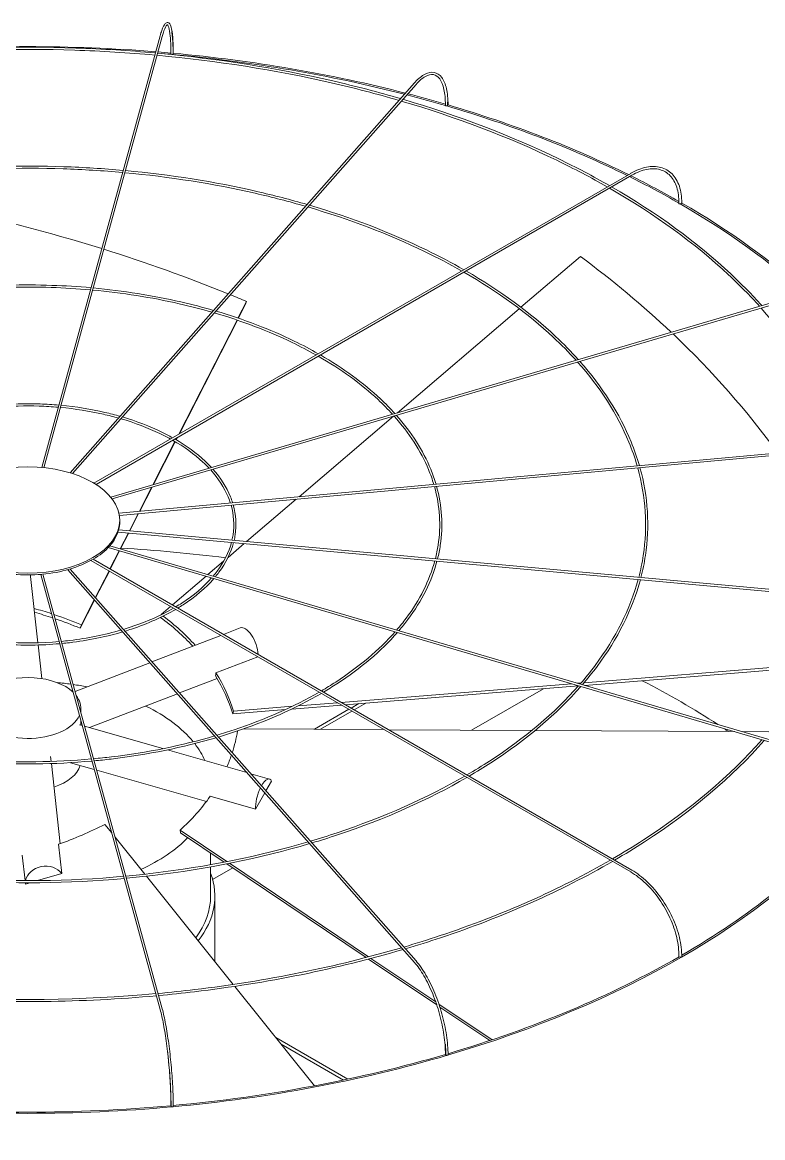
# Model space of a CAD drawing. Header units: millimetres. Extents: x -312439 to 477422, y -331570 to 212570.
# Drawn here: x 395968.1 to 396178.2, y 92351 to 92667.6 of the extents above; entities that cross this region are included whole.
import ezdxf

# ---------------------------------------------------------------- set-up
doc = ezdxf.new("R2010")
doc.units = ezdxf.units.MM

msp = doc.modelspace()

# ---------------------------------------------------------------- linework, layer by layer
at = {"color": 0, "linetype": 'Continuous', "lineweight": 0, "extrusion": (8.40036e-17, 0.816497, 0.57735)}
for p, q in [((395973.642, 92541.23), (396007.263, 92663.788)), ((395974.261, 92541.171), (396007.854, 92663.626)), ((395981.721, 92539.704), (396079.402, 92650.389)), ((396079.862, 92649.984), (395982.362, 92539.505)), ((395988.471, 92536.794), (396140.788, 92624.734)), ((395989.062, 92536.428), (396141.095, 92624.204)), ((396126.498, 92601.131), (396109.64, 92586.727)), ((396185.399, 92589.366), (395993.232, 92532.835)), ((395993.641, 92532.317), (396185.572, 92588.778)), ((396029.35, 92583.651), (396031.768, 92588.391)), ((396031.398, 92587.424), (396029.455, 92583.615)), ((396031.398, 92587.424), (396031.768, 92588.391)), ((396109.163, 92586.32), (396074.568, 92556.762)), ((396012.534, 92550.686), (396029.069, 92583.099)), ((396029.173, 92583.064), (396012.708, 92550.787)), ((396073.429, 92555.788), (396046.679, 92532.933)), ((396011.746, 92549.143), (396012.022, 92549.684)), ((396012.196, 92549.784), (396011.841, 92549.087)), ((395995.577, 92528.26), (396208.876, 92547.765)), ((395995.691, 92527.656), (396208.931, 92547.155)), ((396005.227, 92536.364), (396011.467, 92548.596)), ((396011.562, 92548.54), (396005.372, 92536.406)), ((396001.363, 92528.789), (396004.844, 92535.612)), ((396004.989, 92535.655), (396001.492, 92528.801)), ((396045.873, 92532.244), (396031.788, 92520.21)), ((395998.538, 92523.251), (396001.034, 92528.144)), ((396001.163, 92528.156), (395998.655, 92523.24)), ((395995.793, 92525.822), (395995.793, 92526.322)), ((396208.876, 92503.402), (395995.309, 92522.931)), ((396208.931, 92504.012), (395995.49, 92523.53)), ((395995.947, 92518.172), (395998.238, 92522.663)), ((395998.356, 92522.653), (395996.054, 92518.14)), ((396185.399, 92461.801), (395992.543, 92518.535)), ((396185.572, 92462.389), (395993.002, 92519.038)), ((395993.028, 92512.45), (395995.664, 92517.617)), ((395995.771, 92517.585), (395993.123, 92512.395)), ((396031.138, 92519.655), (396026.532, 92515.719)), ((395987.622, 92514.864), (396140.788, 92426.433)), ((396141.095, 92426.963), (395988.241, 92515.213)), ((396025.27, 92514.641), (396020.834, 92510.851)), ((396079.402, 92400.778), (395981.034, 92512.24)), ((396079.862, 92401.183), (395981.685, 92512.428)), ((395988.866, 92504.291), (395992.749, 92511.903)), ((395992.844, 92511.848), (395988.944, 92504.203)), ((395970.48, 92510.307), (395972.574, 92491.474)), ((395973.38, 92510.891), (396007.263, 92387.379)), ((396007.854, 92387.541), (395974, 92510.946)), ((396020.278, 92510.376), (396010.738, 92502.225)), ((395988.645, 92503.617), (395984.562, 92495.614)), ((395984.933, 92496.581), (395988.567, 92503.705)), ((396010.244, 92501.803), (396007.539, 92499.492)), ((396007.526, 92499.44), (396007.539, 92499.492)), ((395984.562, 92495.614), (395984.933, 92496.581)), ((396030, 92495.715), (396025.206, 92493.871)), ((396024.471, 92493.589), (396004.941, 92486.076)), ((395972.642, 92490.864), (395973.703, 92481.318)), ((396004.331, 92485.842), (395983.125, 92477.685)), ((396023.106, 92482.94), (396034.995, 92487.513)), ((396127.543, 92480.146), (396193.103, 92485.449)), ((396192.675, 92484.656), (396127.734, 92479.403)), ((396023.404, 92481.333), (396012.745, 92477.234)), ((396058.633, 92474.573), (396124.01, 92479.86)), ((396125.712, 92479.998), (396126.676, 92480.076)), ((396012.136, 92476.999), (395987.186, 92467.402)), ((396125.965, 92479.26), (396059.785, 92473.908)), ((396116.005, 92478.455), (396095.624, 92466.688)), ((396028.061, 92472.1), (396044.776, 92473.452)), ((396058.71, 92473.821), (396044.58, 92472.678)), ((396046.44, 92473.586), (396057.559, 92474.486)), ((396063.628, 92474.218), (396061.437, 92472.953)), ((396062.303, 92472.453), (396065.643, 92474.381)), ((395984.751, 92472.975), (395984.751, 92471.756)), ((396042.842, 92472.537), (396027.855, 92471.325)), ((396027.855, 92471.325), (396028.061, 92472.1)), ((396060.825, 92472.6), (396051.014, 92466.936)), ((396052.73, 92466.926), (396061.691, 92472.1)), ((395985.151, 92467.984), (395984.361, 92468.209)), ((395984.751, 92469.441), (395984.751, 92468.098)), ((396008.058, 92461.439), (395985.84, 92467.787)), ((396070.826, 92466.826), (396030.93, 92467.047)), ((396112.685, 92466.593), (396072.063, 92466.819)), ((396170.199, 92466.273), (396113.646, 92466.587)), ((396179.971, 92466.219), (396172.411, 92466.261)), ((396031.871, 92454.636), (396009.335, 92461.075)), ((395976.317, 92457.81), (395976.161, 92459.214)), ((395978.913, 92434.465), (395976.385, 92457.199)), ((395988.573, 92455.508), (395981.777, 92457.45)), ((396020.384, 92446.421), (395989.262, 92455.312)), ((396038.292, 92452.802), (396032.963, 92454.324)), ((396038.887, 92452.24), (396037.283, 92449.43)), ((396034.331, 92444.257), (396021.479, 92447.928)), ((396036.962, 92448.868), (396034.331, 92444.257)), ((395993.511, 92437.509), (395991.554, 92439.949)), ((396013.068, 92437.534), (396012.904, 92438.295)), ((396012.904, 92438.295), (396026.188, 92429.368)), ((396002.9, 92425.802), (395994.476, 92436.306)), ((396025.437, 92429.222), (396013.068, 92437.534)), ((395979.32, 92426.021), (395978.401, 92434.282)), ((395968.149, 92431.235), (395968.957, 92423.969)), ((396021.575, 92428.503), (396021.575, 92431.817)), ((396065.71, 92402.158), (396026.157, 92428.738)), ((396026.906, 92428.886), (396066.407, 92402.34)), ((395972.457, 92423.981), (395979.32, 92426.021)), ((396021.575, 92419.532), (396021.575, 92427.881)), ((396027.884, 92427.578), (396022.16, 92424.274)), ((395969.025, 92423.357), (395969.068, 92422.974)), ((395969.068, 92422.974), (395970.356, 92423.357)), ((396027.993, 92394.514), (396003.353, 92425.237)), ((396022.8, 92400.989), (396022.8, 92419.532)), ((396085.755, 92388.688), (396066.389, 92401.702)), ((396067.085, 92401.885), (396085.467, 92389.532)), ((396051.066, 92365.745), (396028.437, 92393.961)), ((396086.354, 92388.935), (396101.446, 92378.794)), ((396100.8, 92378.577), (396086.628, 92388.101)), ((396060.514, 92367.645), (396040.082, 92379.441)), ((396041.575, 92377.578), (396059.246, 92367.376))]:
    msp.add_line(p, q, dxfattribs=at)
at = {"color": 0, "linetype": 'Continuous', "lineweight": 0}
for centre, major_axis, ratio, start_param, end_param in [((395969.775, 92509.311), (-262.225, 0), 0.5773503, 4.5737285, 4.8518651), ((395969.775, 92509.311), (-261.613, 0), 0.5773503, 4.556469, 4.5713736), ((395969.775, 92509.311), (-262.225, 0), 0.5773503, 4.5571855, 4.5713361), ((396010.616, 92658.643), (0.306, -0.001), 0.5647458, 3.1415927, 4.5569919), ((396010.616, 92658.643), (0.306, -0.001), 0.5647458, 4.5569919, 6.1277883), ((395969.775, 92509.311), (-261.613, 0), 0.5773503, 4.2918428, 4.5551023), ((396010.664, 92658.818), (0.306, 0), 0.5773503, 5.7174869, 6.2831853), ((395969.775, 92509.311), (-262.225, 0), 0.5773503, 4.2917243, 4.5546375), ((395969.775, 92509.311), (-262.225, 0), 0.5773503, 4.2438111, 4.2889455), ((395969.775, 92509.311), (-261.613, 0), 0.5773503, 4.242585, 4.2890574), ((396088.506, 92644.032), (0.306, -0.003), 0.5659728, 3.1415927, 4.2460434), ((396088.645, 92644.189), (0.306, 0), 0.5773503, 5.290332, 6.2831853), ((395969.775, 92509.311), (-262.225, 0), 0.5773503, 4.0050166, 4.2406095), ((396088.506, 92644.032), (0.306, -0.003), 0.5659728, 4.2460434, 5.8168397), ((395969.775, 92509.311), (-261.613, 0), 0.5773503, 4.0051997, 4.2408431), ((395969.775, 92509.311), (-261.613, 0), 0.5773503, 3.9286416, 4.0018792), ((395969.775, 92509.311), (-262.225, 0), 0.5773503, 3.9309746, 4.001704), ((396154.763, 92616.239), (0.306, -0.004), 0.5683066, 3.1415927, 3.9346429), ((396154.763, 92616.239), (0.306, -0.004), 0.5683066, 3.9346429, 5.5054392), ((395969.775, 92509.311), (-261.613, 0), 0.5773503, 3.7066773, 3.9265771), ((396154.98, 92616.364), (-0.306, 0), 0.5773503, 1.8326303, 3.1415927), ((395969.775, 92509.311), (-262.225, 0), 0.5773503, 3.705131, 3.9265633), ((395970.146, 92467.594), (-236.033, 90.421), 0.5343599, 4.8289255, 5.0170065), ((395970.146, 92467.594), (-236.033, 90.421), 0.5343599, 4.6778989, 4.8264893), ((395969.981, 92467.402), (244.29, -64.884), 0.7560981, 0.9482496, 1.0897919), ((395970.146, 92467.594), (-236.033, 90.421), 0.5343599, 4.655659, 4.6753292), ((395969.981, 92467.402), (244.29, -64.884), 0.7560981, 0.7473423, 0.9452164), ((395969.667, 92525.822), (-26.126, 0), 0.5773503, 2.9880814, 3.1415927), ((395969.667, 92525.822), (-26.126, 0), 0.5773503, 2.6739221, 2.9809447), ((395969.667, 92525.822), (-26.126, 0), 0.5773503, 2.3597628, 2.6667854), ((395969.775, 92368.071), (-261.613, 0), 0.5773503, 4.4965959, 4.611374), ((395969.667, 92525.822), (-26.126, 0), 0.5773503, 2.0456036, 2.3526262), ((395969.667, 92525.822), (-26.126, 0), 0.5773503, 1.7314443, 2.0384669), ((395969.667, 92525.822), (-26.126, 0), 0.5773503, 1.417285, 1.7243076), ((395964.986, 92509.696), (-5.494, -0.611), 0.8148193, 3.1415927, 3.239858), ((395970.146, 92467.594), (56.639, -21.698), 0.5343599, 1.6636456, 1.7494756), ((395969.775, 92466.627), (-56.639, 21.698), 0.5343599, 4.7930664, 4.8825345), ((395970.146, 92467.594), (56.639, -21.698), 0.5343599, 1.5140664, 1.6514841), ((395969.775, 92466.627), (58.621, -15.57), 0.7560981, 0.8715668, 1.0888975), ((395969.981, 92467.402), (58.621, -15.57), 0.7560981, 1.0889957, 1.0897919), ((395969.981, 92467.402), (58.621, -15.57), 0.7560981, 0.8588781, 1.0770864), ((395969.775, 92466.627), (-56.639, 21.698), 0.5343599, 4.655659, 4.78086), ((396031.984, 92490.556), (-1.984, 5.159), 0.4527097, 4.0715694, 6.2831853), ((395969.981, 92467.402), (58.621, -15.57), 0.7560981, 0.4379774, 0.6748983), ((395969.775, 92472.975), (-14.976, 0), 0.5773503, 3.6916997, 5.4977871), ((395969.775, 92450.663), (-51.8, 0), 0.5773503, 4.4755897, 4.5522282), ((395969.775, 92450.663), (-51.8, 0), 0.5773503, 4.3841689, 4.46244), ((395969.775, 92466.627), (58.621, -15.57), 0.7560981, 0.4379774, 0.6726233), ((395969.775, 92368.071), (-261.613, 0), 0.5773503, 3.867145, 3.9833748), ((395969.775, 92472.975), (-14.976, 0), 0.5773503, 3.0357663, 3.5615783), ((395969.775, 92450.663), (-51.8, 0), 0.5773503, 3.5810046, 4.0125195), ((395969.775, 92472.975), (-14.976, 0), 0.5773503, 0.1968015, 2.9056449), ((395969.775, 92368.071), (-261.613, 0), 0.5773503, 3.8494737, 3.8569689), ((395969.611, 92467.388), (59.282, 12.821), 0.7719474, 5.8595474, 5.99043), ((395969.775, 92450.663), (-51.8, 0), 0.5773503, 3.3906549, 3.5616615), ((395969.611, 92467.388), (59.282, 12.821), 0.7719474, 5.7736505, 5.8452628), ((395969.775, 92458.067), (-14.976, 0), 0.5773503, 2.0838772, 2.9778132), ((396036.773, 92447.487), (1.518, 5.315), 0.3621096, 5.9116388, 7.2697762), ((395969.611, 92467.388), (59.282, 12.821), 0.7719474, 5.3512156, 5.5881365), ((396036.773, 92447.487), (1.518, 5.315), 0.3621096, 1.1204156, 2.3231422), ((395969.405, 92467.567), (-56.425, -22.248), 0.5660586, 1.5074553, 1.7443762), ((395969.775, 92509.311), (-262.225, 0), 0.5773503, 2.0421116, 2.6702774), ((395969.775, 92509.311), (-261.613, 0), 0.5773503, 2.358999, 2.669365), ((395969.775, 92450.663), (-51.8, 0), 0.5773503, 2.2375498, 2.6358707), ((395974.564, 92423.558), (5.494, 0.611), 0.8148193, 0.440938, 2.9148909), ((395969.775, 92419.532), (-53.025, 0), 0.5773503, 2.7158894, 3.3569527), ((395974.564, 92423.558), (5.494, 0.611), 0.8148193, 3.0505707, 3.1356266), ((395969.775, 92419.532), (51.8, 0), 0.5773503, 5.8780508, 6.2831853), ((395969.775, 92509.311), (-261.613, 0), 0.5773503, 2.0437737, 2.355024), ((396154.763, 92402.508), (-0.306, 0.004), 0.5862544, 0, 0.7932918), ((396154.98, 92402.383), (-0.306, 0), 0.5773503, 0.261834, 3.1415927), ((395969.775, 92509.311), (-262.225, 0), 0.5773503, 1.7280308, 2.0415976), ((395969.775, 92509.311), (-261.613, 0), 0.5773503, 1.7289191, 2.0406845), ((396088.506, 92374.715), (-0.306, 0.003), 0.5885883, 0, 0.4763277), ((396088.645, 92374.557), (-0.306, 0), 0.5773503, 0, 3.1415927), ((395969.775, 92368.571), (262.225, 0), 0.5773503, 3.1415927, 5.4977871), ((395969.775, 92368.571), (262.225, 0), 0.5773503, 5.4977871, 6.2831853), ((395969.775, 92509.311), (-262.225, 0), 0.5773503, 1.4139544, 1.727034), ((395969.775, 92509.311), (-261.613, 0), 0.5773503, 1.41439, 1.726367), ((396010.616, 92360.103), (-0.306, 0.001), 0.5898153, 0, 0.1588369), ((396010.664, 92359.929), (-0.306, 0), 0.5773503, 0, 3.1415927)]:
    msp.add_ellipse(centre, major_axis=major_axis, ratio=ratio, start_param=start_param, end_param=end_param, dxfattribs=at)
msp.add_ellipse((395969.667, 92526.322), major_axis=(26.126, 0), ratio=0.5773503, dxfattribs=at)
for points, knots in [([(396010.97, 92658.818), (396010.97, 92660.521), (396010.919, 92662.038), (396010.716, 92664.557), (396010.567, 92665.556), (396010.165, 92666.978), (396009.939, 92667.493), (396009.154, 92667.609), (396008.906, 92667.461), (396008.354, 92666.876), (396008.047, 92666.221), (396007.567, 92664.839), (396007.415, 92664.342), (396007.263, 92663.788)], [4.712389, 4.712389, 4.712389, 4.712389, 5.0265482, 5.0265482, 5.3407075, 5.3407075, 5.6548668, 5.6548668, 5.8236028, 5.8236028, 6.1377621, 6.1377621, 6.2831853, 6.2831853, 6.2831853, 6.2831853]), ([(396007.854, 92663.626), (396008.172, 92664.786), (396008.491, 92665.677), (396009.047, 92666.758), (396009.297, 92666.908), (396009.323, 92666.908), (396009.528, 92666.759), (396009.88, 92665.595), (396010.025, 92664.745), (396010.235, 92662.501), (396010.297, 92661.071), (396010.31, 92659.183), (396010.311, 92658.916), (396010.31, 92658.644)], [0, 0, 0, 0, 0.3152669, 0.3152669, 0.6094726, 0.6094726, 0.9267406, 0.9267406, 1.2208373, 1.2208373, 1.5356304, 1.5356304, 1.5863402, 1.5863402, 1.5863402, 1.5863402]), ([(396010.588, 92664.954), (396010.598, 92664.893), (396010.607, 92664.831), (396010.758, 92663.744), (396010.853, 92662.441), (396010.916, 92660.203), (396010.925, 92659.443), (396010.922, 92658.643)], [1.10131175, 1.10131175, 1.10131175, 1.10131175, 1.12076762, 1.12076762, 1.43803566, 1.43803566, 1.5863026, 1.5863026, 1.5863026, 1.5863026]), ([(396005.924, 92658.908), (395998.43, 92659.585), (395990.878, 92660.053), (395966.65, 92660.869), (395949.892, 92660.398), (395933.41, 92658.908)], [5.342386, 5.342386, 5.342386, 5.342386, 5.43953692, 5.43953692, 5.65318828, 5.65318828, 5.65318828, 5.65318828]), ([(396005.76, 92658.307), (395998.241, 92658.985), (395990.666, 92659.451), (395966.547, 92660.25), (395949.925, 92659.782), (395933.574, 92658.307)], [5.34285963, 5.34285963, 5.34285963, 5.34285963, 5.44045758, 5.44045758, 5.65271466, 5.65271466, 5.65271466, 5.65271466]), ([(396075.039, 92645.445), (396068.761, 92647.274), (396062.34, 92648.939), (396039.89, 92654.073), (396023.283, 92656.7), (396006.379, 92658.251)], [5.03043397, 5.03043397, 5.03043397, 5.03043397, 5.12064091, 5.12064091, 5.34017784, 5.34017784, 5.34017784, 5.34017784]), ([(396075.487, 92645.952), (396069.199, 92647.79), (396062.768, 92649.464), (396040.228, 92654.638), (396023.536, 92657.287), (396006.544, 92658.851)], [5.02911205, 5.02911205, 5.02911205, 5.02911205, 5.11935362, 5.11935362, 5.33970837, 5.33970837, 5.33970837, 5.33970837]), ([(396088.951, 92644.189), (396088.951, 92645.904), (396088.801, 92647.453), (396088.204, 92650.079), (396087.76, 92651.157), (396086.579, 92652.742), (396085.83, 92653.248), (396084.19, 92653.533), (396083.33, 92653.359), (396081.517, 92652.439), (396080.553, 92651.653), (396079.528, 92650.53), (396079.465, 92650.46), (396079.402, 92650.389)], [4.712389, 4.712389, 4.712389, 4.712389, 5.0265482, 5.0265482, 5.3407075, 5.3407075, 5.6548668, 5.6548668, 5.9484515, 5.9484515, 6.2626108, 6.2626108, 6.2831853, 6.2831853, 6.2831853, 6.2831853]), ([(396079.862, 92649.984), (396080.776, 92651.019), (396081.684, 92651.785), (396083.367, 92652.707), (396084.133, 92652.864), (396085.474, 92652.629), (396086.071, 92652.235), (396087.098, 92650.836), (396087.515, 92649.831), (396088.067, 92647.328), (396088.207, 92645.837), (396088.201, 92644.13), (396088.2, 92644.082), (396088.2, 92644.034)], [0, 0, 0, 0, 0.3146448, 0.3146448, 0.6289116, 0.6289116, 0.9461796, 0.9461796, 1.2634477, 1.2634477, 1.5772832, 1.5772832, 1.5863402, 1.5863402, 1.5863402, 1.5863402]), ([(396134.139, 92620.895), (396129.537, 92623.524), (396124.745, 92626.043), (396106.247, 92634.982), (396091.424, 92640.635), (396075.688, 92645.255)], [4.71777189, 4.71777189, 4.71777189, 4.71777189, 4.80086127, 4.80086127, 5.02732174, 5.02732174, 5.02732174, 5.02732174]), ([(396134.753, 92621.25), (396130.139, 92623.895), (396125.335, 92626.429), (396106.785, 92635.425), (396091.919, 92641.112), (396076.136, 92645.762)], [4.71590946, 4.71590946, 4.71590946, 4.71590946, 4.79913358, 4.79913358, 5.02600568, 5.02600568, 5.02600568, 5.02600568]), ([(396088.803, 92645.044), (396088.809, 92644.839), (396088.812, 92644.633), (396088.814, 92644.293), (396088.814, 92644.162), (396088.812, 92644.031)], [7.805980691, 7.805980691, 7.805980691, 7.805980691, 7.845140151, 7.845140151, 7.869416781, 7.869416781, 7.869416781, 7.869416781]), ([(395996.781, 92625.579), (395991.198, 92626.083), (395985.572, 92626.43), (395967.454, 92627.042), (395954.901, 92626.692), (395942.553, 92625.579)], [5.34296141, 5.34296141, 5.34296141, 5.34296141, 5.43938168, 5.43938168, 5.65261288, 5.65261288, 5.65261288, 5.65261288]), ([(395996.617, 92624.979), (395991.01, 92625.483), (395985.36, 92625.829), (395967.352, 92626.424), (395954.934, 92626.076), (395942.717, 92624.979)], [5.34359392, 5.34359392, 5.34359392, 5.34359392, 5.44060854, 5.44060854, 5.65198037, 5.65198037, 5.65198037, 5.65198037]), ([(396048.954, 92615.887), (396044.29, 92617.247), (396039.522, 92618.487), (396022.671, 92622.358), (396010.149, 92624.347), (395997.401, 92625.523)], [5.03001504, 5.03001504, 5.03001504, 5.03001504, 5.11913743, 5.11913743, 5.33939405, 5.33939405, 5.33939405, 5.33939405]), ([(396155.286, 92616.364), (396155.286, 92618.089), (396155.05, 92619.684), (396154.116, 92622.463), (396153.418, 92623.647), (396151.619, 92625.467), (396150.521, 92626.103), (396148.053, 92626.755), (396146.686, 92626.772), (396143.822, 92626.203), (396142.322, 92625.615), (396140.815, 92624.749), (396140.802, 92624.742), (396140.788, 92624.734)], [3.1415927, 3.1415927, 3.1415927, 3.1415927, 3.4557519, 3.4557519, 3.7699112, 3.7699112, 4.0826965, 4.0826965, 4.3954482, 4.3954482, 4.7096075, 4.7096075, 4.712389, 4.712389, 4.712389, 4.712389]), ([(396141.095, 92624.204), (396142.532, 92625.034), (396143.964, 92625.594), (396146.663, 92626.129), (396147.93, 92626.104), (396150.181, 92625.491), (396151.168, 92624.903), (396152.791, 92623.21), (396153.426, 92622.101), (396154.271, 92619.454), (396154.48, 92617.916), (396154.457, 92616.243)], [1.5707963, 1.5707963, 1.5707963, 1.5707963, 1.8880644, 1.8880644, 2.2053324, 2.2053324, 2.5226004, 2.5226004, 2.8398685, 2.8398685, 3.1571365, 3.1571365, 3.1571365, 3.1571365]), ([(396048.506, 92615.38), (396043.853, 92616.731), (396039.095, 92617.963), (396022.334, 92621.793), (396009.896, 92623.76), (395997.236, 92624.923)], [5.03177949, 5.03177949, 5.03177949, 5.03177949, 5.12085286, 5.12085286, 5.34001919, 5.34001919, 5.34001919, 5.34001919]), ([(396177.331, 92586.992), (396174.595, 92590.045), (396171.656, 92593.038), (396158.974, 92604.873), (396147.616, 92613.142), (396134.754, 92620.543)], [4.40451603, 4.40451603, 4.40451603, 4.40451603, 4.48100319, 4.48100319, 4.71406654, 4.71406654, 4.71406654, 4.71406654]), ([(396177.982, 92587.184), (396175.249, 92590.246), (396172.315, 92593.247), (396159.626, 92605.143), (396148.25, 92613.456), (396135.367, 92620.897)], [4.40270972, 4.40270972, 4.40270972, 4.40270972, 4.47899466, 4.47899466, 4.71221436, 4.71221436, 4.71221436, 4.71221436]), ([(396093.43, 92597.391), (396090.026, 92599.338), (396086.484, 92601.205), (396072.624, 92607.93), (396061.458, 92612.204), (396049.603, 92615.697)], [4.71715813, 4.71715813, 4.71715813, 4.71715813, 4.79884427, 4.79884427, 5.02587671, 5.02587671, 5.02587671, 5.02587671]), ([(396092.815, 92597.037), (396089.423, 92598.967), (396085.894, 92600.818), (396072.085, 92607.487), (396060.963, 92611.726), (396049.156, 92615.19)], [4.7196458, 4.7196458, 4.7196458, 4.7196458, 4.80114658, 4.80114658, 5.02763075, 5.02763075, 5.02763075, 5.02763075]), ([(396125.264, 92571.675), (396123.254, 92573.906), (396121.099, 92576.094), (396111.632, 92584.923), (396103.097, 92591.13), (396093.431, 92596.685)], [4.40671458, 4.40671458, 4.40671458, 4.40671458, 4.48133637, 4.48133637, 4.71470569, 4.71470569, 4.71470569, 4.71470569]), ([(396125.915, 92571.867), (396123.909, 92574.107), (396121.759, 92576.303), (396112.283, 92585.192), (396103.73, 92591.444), (396094.044, 92597.039)], [4.40429576, 4.40429576, 4.40429576, 4.40429576, 4.47865981, 4.47865981, 4.7122362, 4.7122362, 4.7122362, 4.7122362]), ([(395987.642, 92592.263), (395983.968, 92592.591), (395980.267, 92592.819), (395968.258, 92593.227), (395959.908, 92592.997), (395951.692, 92592.263)], [5.34408303, 5.34408303, 5.34408303, 5.34408303, 5.43906993, 5.43906993, 5.65149126, 5.65149126, 5.65149126, 5.65149126]), ([(395987.477, 92591.662), (395983.78, 92591.991), (395980.056, 92592.217), (395968.155, 92592.608), (395959.941, 92592.381), (395951.857, 92591.662)], [5.34503474, 5.34503474, 5.34503474, 5.34503474, 5.44090812, 5.44090812, 5.65053954, 5.65053954, 5.65053954, 5.65053954]), ([(396021.981, 92585.324), (396018.949, 92586.198), (396015.852, 92586.997), (396004.778, 92589.525), (395996.511, 92590.832), (395988.097, 92591.606)], [5.03439168, 5.03439168, 5.03439168, 5.03439168, 5.12127422, 5.12127422, 5.3396756, 5.3396756, 5.3396756, 5.3396756]), ([(396022.429, 92585.831), (396019.387, 92586.715), (396016.28, 92587.522), (396005.116, 92590.089), (395996.764, 92591.419), (395988.261, 92592.206)], [5.03173968, 5.03173968, 5.03173968, 5.03173968, 5.11870396, 5.11870396, 5.33874043, 5.33874043, 5.33874043, 5.33874043]), ([(396051.501, 92573.184), (396049.316, 92574.418), (396047.047, 92575.603), (396037.927, 92580.003), (396030.507, 92582.827), (396022.631, 92585.135)], [4.72327264, 4.72327264, 4.72327264, 4.72327264, 4.80171455, 4.80171455, 5.02817129, 5.02817129, 5.02817129, 5.02817129]), ([(396052.116, 92573.539), (396049.919, 92574.789), (396047.637, 92575.99), (396038.465, 92580.446), (396031.002, 92583.305), (396023.078, 92585.642)], [4.71952861, 4.71952861, 4.71952861, 4.71952861, 4.7982649, 4.7982649, 5.02554265, 5.02554265, 5.02554265, 5.02554265]), ([(396200.333, 92546.984), (396199.445, 92550.092), (396198.369, 92553.183), (396192.79, 92566.72), (396186.289, 92576.896), (396177.782, 92586.486)], [4.09036759, 4.09036759, 4.09036759, 4.09036759, 4.16055829, 4.16055829, 4.40029723, 4.40029723, 4.40029723, 4.40029723]), ([(396073.204, 92556.36), (396071.918, 92557.773), (396070.545, 92559.159), (396064.292, 92564.981), (396058.584, 92569.125), (396052.117, 92572.833)], [4.41096312, 4.41096312, 4.41096312, 4.41096312, 4.4820009, 4.4820009, 4.71586354, 4.71586354, 4.71586354, 4.71586354]), ([(396073.856, 92556.552), (396072.574, 92557.973), (396071.205, 92559.367), (396064.943, 92565.251), (396059.217, 92569.44), (396052.73, 92573.187)], [4.40730528, 4.40730528, 4.40730528, 4.40730528, 4.47799052, 4.47799052, 4.71216027, 4.71216027, 4.71216027, 4.71216027]), ([(396142.622, 92541.706), (396141.967, 92543.968), (396141.179, 92546.217), (396137.014, 92556.317), (396132.121, 92563.964), (396125.716, 92571.17)], [4.09258463, 4.09258463, 4.09258463, 4.09258463, 4.16074385, 4.16074385, 4.40108815, 4.40108815, 4.40108815, 4.40108815]), ([(396143.243, 92541.763), (396142.59, 92544.035), (396141.803, 92546.294), (396137.644, 92556.447), (396132.756, 92564.128), (396126.365, 92571.361)], [4.09145544, 4.09145544, 4.09145544, 4.09145544, 4.15925512, 4.15925512, 4.39870409, 4.39870409, 4.39870409, 4.39870409]), ([(395978.502, 92558.945), (395976.739, 92559.1), (395974.964, 92559.208), (395969.062, 92559.411), (395964.915, 92559.302), (395960.832, 92558.945)], [5.34742678, 5.34742678, 5.34742678, 5.34742678, 5.43812478, 5.43812478, 5.64814751, 5.64814751, 5.64814751, 5.64814751]), ([(395978.337, 92558.345), (395976.551, 92558.499), (395974.752, 92558.606), (395968.959, 92558.793), (395964.948, 92558.686), (395960.997, 92558.345)], [5.34934775, 5.34934775, 5.34934775, 5.34934775, 5.44178794, 5.44178794, 5.64622654, 5.64622654, 5.64622654, 5.64622654]), ([(395995.904, 92555.775), (395994.485, 92556.182), (395993.038, 92556.556), (395987.561, 92557.82), (395983.379, 92558.49), (395979.121, 92558.889)], [5.03687901, 5.03687901, 5.03687901, 5.03687901, 5.11739529, 5.11739529, 5.33679188, 5.33679188, 5.33679188, 5.33679188]), ([(395995.454, 92555.266), (395994.046, 92555.665), (395992.61, 92556.03), (395987.223, 92557.256), (395983.127, 92557.903), (395978.957, 92558.289)], [5.04221465, 5.04221465, 5.04221465, 5.04221465, 5.12251796, 5.12251796, 5.33864709, 5.33864709, 5.33864709, 5.33864709]), ([(396010.801, 92549.686), (396009.812, 92550.24), (396008.791, 92550.775), (396004.307, 92552.961), (396000.546, 92554.405), (395996.553, 92555.586)], [4.72658474, 4.72658474, 4.72658474, 4.72658474, 4.79652126, 4.79652126, 5.0245472, 5.0245472, 5.0245472, 5.0245472]), ([(396084.912, 92536.429), (396084.491, 92537.848), (396083.99, 92539.259), (396081.238, 92545.921), (396077.957, 92551.036), (396073.658, 92555.856)], [4.09685918, 4.09685918, 4.09685918, 4.09685918, 4.16111414, 4.16111414, 4.40251946, 4.40251946, 4.40251946, 4.40251946]), ([(396085.534, 92536.486), (396085.114, 92537.915), (396084.615, 92539.336), (396081.868, 92546.051), (396078.592, 92551.201), (396074.308, 92556.047)], [4.09510983, 4.09510983, 4.09510983, 4.09510983, 4.15888353, 4.15888353, 4.39893942, 4.39893942, 4.39893942, 4.39893942]), ([(396010.183, 92549.329), (396009.207, 92549.868), (396008.2, 92550.387), (396003.768, 92552.518), (396000.051, 92553.928), (395996.106, 92555.079)], [4.73414686, 4.73414686, 4.73414686, 4.73414686, 4.80339703, 4.80339703, 5.02979007, 5.02979007, 5.02979007, 5.02979007]), ([(396021.794, 92541.237), (396021.239, 92541.839), (396020.653, 92542.432), (396017.604, 92545.309), (396014.704, 92547.435), (396011.417, 92549.334)], [4.41624247, 4.41624247, 4.41624247, 4.41624247, 4.47598634, 4.47598634, 4.71193426, 4.71193426, 4.71193426, 4.71193426]), ([(396021.137, 92541.044), (396020.58, 92541.638), (396019.991, 92542.223), (396016.953, 92545.039), (396014.07, 92547.12), (396010.804, 92548.98)], [4.42373247, 4.42373247, 4.42373247, 4.42373247, 4.48397953, 4.48397953, 4.71933502, 4.71933502, 4.71933502, 4.71933502]), ([(396027.196, 92531.152), (396027.012, 92531.727), (396026.802, 92532.3), (396025.463, 92535.525), (396023.793, 92538.109), (396021.6, 92540.542)], [4.10975269, 4.10975269, 4.10975269, 4.10975269, 4.16221832, 4.16221832, 4.40682155, 4.40682155, 4.40682155, 4.40682155]), ([(396027.821, 92531.209), (396027.637, 92531.794), (396027.428, 92532.377), (396026.093, 92535.656), (396024.428, 92538.273), (396022.25, 92540.733)], [4.10592526, 4.10592526, 4.10592526, 4.10592526, 4.15777238, 4.15777238, 4.39963811, 4.39963811, 4.39963811, 4.39963811]), ([(396143.06, 92510.035), (396143.601, 92512.109), (396144.031, 92514.192), (396145.601, 92524.551), (396145.078, 92532.908), (396142.792, 92541.107)], [3.77736844, 3.77736844, 3.77736844, 3.77736844, 3.83971259, 3.83971259, 4.08656564, 4.08656564, 4.08656564, 4.08656564]), ([(396143.678, 92509.979), (396144.218, 92512.059), (396144.646, 92514.15), (396146.211, 92524.547), (396145.689, 92532.938), (396143.412, 92541.164)], [3.77834287, 3.77834287, 3.77834287, 3.77834287, 3.84027623, 3.84027623, 4.08549455, 4.08549455, 4.08549455, 4.08549455]), ([(396085.351, 92515.312), (396085.681, 92516.607), (396085.945, 92517.908), (396086.983, 92524.748), (396086.628, 92530.342), (396085.085, 92535.83)], [3.78111281, 3.78111281, 3.78111281, 3.78111281, 3.83956511, 3.83956511, 4.08781837, 4.08781837, 4.08781837, 4.08781837]), ([(396085.969, 92515.256), (396086.297, 92516.558), (396086.56, 92517.866), (396087.594, 92524.744), (396087.239, 92530.372), (396085.706, 92535.887)], [3.78251471, 3.78251471, 3.78251471, 3.78251471, 3.8404098, 3.8404098, 4.0861992, 4.0861992, 4.0861992, 4.0861992]), ([(396027.638, 92520.59), (396027.759, 92521.106), (396027.859, 92521.623), (396028.365, 92524.944), (396028.177, 92527.775), (396027.378, 92530.553)], [3.79241111, 3.79241111, 3.79241111, 3.79241111, 3.83910744, 3.83910744, 4.09159713, 4.09159713, 4.09159713, 4.09159713]), ([(396028.253, 92520.534), (396028.374, 92521.057), (396028.473, 92521.581), (396028.976, 92524.94), (396028.789, 92527.806), (396027.999, 92530.61)], [3.79485754, 3.79485754, 3.79485754, 3.79485754, 3.8407928, 3.8407928, 4.08828416, 4.08828416, 4.08828416, 4.08828416]), ([(396022.305, 92510.418), (396022.686, 92510.87), (396023.049, 92511.326), (396025.36, 92514.412), (396026.737, 92517.175), (396027.487, 92519.989)], [3.47410339, 3.47410339, 3.47410339, 3.47410339, 3.51894345, 3.51894345, 3.77424927, 3.77424927, 3.77424927, 3.77424927]), ([(396022.946, 92510.229), (396023.289, 92510.644), (396023.619, 92511.062), (396025.937, 92514.176), (396027.345, 92517.023), (396028.105, 92519.932)], [3.48078418, 3.48078418, 3.48078418, 3.48078418, 3.52099532, 3.52099532, 3.77722211, 3.77722211, 3.77722211, 3.77722211]), ([(396074.367, 92495.102), (396075.313, 92496.199), (396076.207, 92497.31), (396080.94, 92503.639), (396083.682, 92509.123), (396085.194, 92514.712)], [3.46491265, 3.46491265, 3.46491265, 3.46491265, 3.51947788, 3.51947788, 3.77207122, 3.77207122, 3.77207122, 3.77207122]), ([(396075.012, 92494.913), (396075.918, 92495.973), (396076.777, 92497.046), (396081.517, 92503.404), (396084.29, 92508.971), (396085.813, 92514.655)], [3.46836695, 3.46836695, 3.46836695, 3.46836695, 3.52050672, 3.52050672, 3.77360482, 3.77360482, 3.77360482, 3.77360482]), ([(396011.681, 92501.68), (396012.277, 92502.034), (396012.859, 92502.396), (396016.76, 92504.927), (396019.604, 92507.336), (396021.867, 92509.908)], [3.15594616, 3.15594616, 3.15594616, 3.15594616, 3.1998122, 3.1998122, 3.45718678, 3.45718678, 3.45718678, 3.45718678]), ([(396012.288, 92501.33), (396012.793, 92501.634), (396013.288, 92501.944), (396017.233, 92504.505), (396020.181, 92507.019), (396022.513, 92509.718)], [3.16311142, 3.16311142, 3.16311142, 3.16311142, 3.20013863, 3.20013863, 3.46418527, 3.46418527, 3.46418527, 3.46418527]), ([(396126.427, 92479.788), (396127.94, 92481.529), (396129.365, 92483.294), (396136.519, 92492.867), (396140.627, 92501.07), (396142.9, 92509.435)], [3.46185589, 3.46185589, 3.46185589, 3.46185589, 3.51965328, 3.51965328, 3.77134922, 3.77134922, 3.77134922, 3.77134922]), ([(396127.072, 92479.598), (396128.545, 92481.302), (396129.935, 92483.03), (396137.097, 92492.632), (396141.236, 92500.919), (396143.519, 92509.378)], [3.46418406, 3.46418406, 3.46418406, 3.46418406, 3.52033986, 3.52033986, 3.7723822, 3.7723822, 3.7723822, 3.7723822]), ([(395996.817, 92495.282), (395997.557, 92495.505), (395998.289, 92495.738), (396003.415, 92497.449), (396007.481, 92499.252), (396011.073, 92501.324)], [2.837842, 2.837842, 2.837842, 2.837842, 2.88061564, 2.88061564, 3.14113288, 3.14113288, 3.14113288, 3.14113288]), ([(395997.263, 92494.777), (395997.895, 92494.97), (395998.521, 92495.17), (396003.728, 92496.904), (396007.96, 92498.791), (396011.684, 92500.971)], [2.84298262, 2.84298262, 2.84298262, 2.84298262, 2.8793398, 2.8793398, 3.14846238, 3.14846238, 3.14846238, 3.14846238]), ([(395979.229, 92491.886), (395980.024, 92491.962), (395980.816, 92492.047), (395986.658, 92492.749), (395991.57, 92493.743), (395996.17, 92495.09)], [2.52003494, 2.52003494, 2.52003494, 2.52003494, 2.56128493, 2.56128493, 2.82541727, 2.82541727, 2.82541727, 2.82541727]), ([(395979.393, 92491.287), (395980.107, 92491.355), (395980.819, 92491.432), (395986.766, 92492.137), (395991.857, 92493.171), (395996.617, 92494.583)], [2.52186126, 2.52186126, 2.52186126, 2.52186126, 2.55867334, 2.55867334, 2.83065097, 2.83065097, 2.83065097, 2.83065097]), ([(396052.997, 92477.827), (396054.395, 92478.646), (396055.758, 92479.486), (396063.725, 92484.656), (396069.401, 92489.459), (396073.924, 92494.594)], [3.14877196, 3.14877196, 3.14877196, 3.14877196, 3.19991213, 3.19991213, 3.45646828, 3.45646828, 3.45646828, 3.45646828]), ([(396053.606, 92477.475), (396054.912, 92478.245), (396056.187, 92479.034), (396064.199, 92484.235), (396069.978, 92489.143), (396074.572, 92494.404)], [3.15241617, 3.15241617, 3.15241617, 3.15241617, 3.2000755, 3.2000755, 3.46000178, 3.46000178, 3.46000178, 3.46000178]), ([(395960.56, 92491.229), (395961.276, 92491.164), (395961.994, 92491.107), (395968.047, 92490.692), (395973.467, 92490.75), (395978.774, 92491.229)], [2.20116261, 2.20116261, 2.20116261, 2.20116261, 2.23802396, 2.23802396, 2.51122637, 2.51122637, 2.51122637, 2.51122637]), ([(395960.725, 92491.829), (395961.475, 92491.762), (395962.229, 92491.703), (395968.174, 92491.31), (395973.446, 92491.369), (395978.609, 92491.829)], [2.2030547, 2.2030547, 2.2030547, 2.2030547, 2.24193573, 2.24193573, 2.50933428, 2.50933428, 2.50933428, 2.50933428]), ([(396022.962, 92482.064), (396023.021, 92482.284), (396023.066, 92482.535), (396023.098, 92482.854), (396023.102, 92482.897), (396023.106, 92482.94)], [27.2141577, 27.2141577, 27.2141577, 27.2141577, 28.9150445, 28.9150445, 29.1719106, 29.1719106, 29.1719106, 29.1719106]), ([(396023.343, 92465.226), (396024.995, 92465.718), (396026.626, 92466.233), (396037.05, 92469.712), (396045.192, 92473.32), (396052.386, 92477.472)], [2.8326444, 2.8326444, 2.8326444, 2.8326444, 2.88031456, 2.88031456, 3.14136267, 3.14136267, 3.14136267, 3.14136267]), ([(396023.789, 92464.72), (396025.332, 92465.183), (396026.858, 92465.665), (396037.363, 92469.166), (396045.671, 92472.859), (396052.998, 92477.119)], [2.83524734, 2.83524734, 2.83524734, 2.83524734, 2.87967423, 2.87967423, 3.14504801, 3.14504801, 3.14504801, 3.14504801]), ([(396094.31, 92453.974), (396096.513, 92455.258), (396098.656, 92456.576), (396110.69, 92464.386), (396119.197, 92471.583), (396125.982, 92479.28)], [3.14637947, 3.14637947, 3.14637947, 3.14637947, 3.19994276, 3.19994276, 3.45622926, 3.45622926, 3.45622926, 3.45622926]), ([(396094.921, 92453.622), (396097.031, 92454.857), (396099.085, 92456.124), (396111.163, 92463.964), (396119.775, 92471.267), (396126.63, 92479.09)], [3.14882268, 3.14882268, 3.14882268, 3.14882268, 3.20005174, 3.20005174, 3.4585926, 3.4585926, 3.4585926, 3.4585926]), ([(395988.369, 92458.569), (395990.063, 92458.727), (395991.751, 92458.907), (396003.584, 92460.324), (396013.454, 92462.322), (396022.695, 92465.034)], [2.51666009, 2.51666009, 2.51666009, 2.51666009, 2.56064993, 2.56064993, 2.826424, 2.826424, 2.826424, 2.826424]), ([(395988.533, 92457.969), (395990.146, 92458.121), (395991.753, 92458.292), (396003.692, 92459.712), (396013.742, 92461.751), (396023.142, 92464.527)], [2.517588, 2.517588, 2.517588, 2.517588, 2.55933958, 2.55933958, 2.82905034, 2.82905034, 2.82905034, 2.82905034]), ([(396135.614, 92430.127), (396138.625, 92431.878), (396141.552, 92433.676), (396157.651, 92444.124), (396168.987, 92453.713), (396178.032, 92463.969)], [3.14512292, 3.14512292, 3.14512292, 3.14512292, 3.19995757, 3.19995757, 3.45603404, 3.45603404, 3.45603404, 3.45603404]), ([(396136.225, 92429.775), (396139.142, 92431.477), (396141.981, 92433.224), (396158.124, 92443.703), (396169.564, 92453.396), (396178.68, 92463.778)], [3.14696065, 3.14696065, 3.14696065, 3.14696065, 3.20003933, 3.20003933, 3.45780979, 3.45780979, 3.45780979, 3.45780979]), ([(395951.42, 92457.912), (395952.923, 92457.775), (395954.43, 92457.656), (395966.561, 92456.831), (395977.351, 92456.952), (395987.914, 92457.912)], [2.20014358, 2.20014358, 2.20014358, 2.20014358, 2.23901367, 2.23901367, 2.5122454, 2.5122454, 2.5122454, 2.5122454]), ([(395951.585, 92458.512), (395953.122, 92458.373), (395954.665, 92458.252), (395966.688, 92457.449), (395977.329, 92457.571), (395987.749, 92458.512)], [2.20108803, 2.20108803, 2.20108803, 2.20108803, 2.24097619, 2.24097619, 2.51130095, 2.51130095, 2.51130095, 2.51130095]), ([(396049.868, 92435.17), (396052.432, 92435.931), (396054.963, 92436.728), (396070.685, 92441.973), (396082.902, 92447.388), (396093.699, 92453.62)], [2.8309089, 2.8309089, 2.8309089, 2.8309089, 2.8802112, 2.8802112, 3.14143931, 3.14143931, 3.14143931, 3.14143931]), ([(396050.314, 92434.664), (396052.77, 92435.395), (396055.195, 92436.16), (396070.998, 92441.428), (396083.382, 92446.927), (396094.311, 92453.266)], [2.8326515, 2.8326515, 2.8326515, 2.8326515, 2.87978381, 2.87978381, 3.14390081, 3.14390081, 3.14390081, 3.14390081]), ([(395997.508, 92425.252), (396000.102, 92425.493), (396002.685, 92425.767), (396020.51, 92427.898), (396035.338, 92430.902), (396049.22, 92434.979)], [2.51553267, 2.51553267, 2.51553267, 2.51553267, 2.56043494, 2.56043494, 2.82676017, 2.82676017, 2.82676017, 2.82676017]), ([(395997.673, 92424.652), (396000.185, 92424.886), (396002.687, 92425.152), (396020.618, 92427.286), (396035.626, 92430.33), (396049.667, 92434.472)], [2.51615458, 2.51615458, 2.51615458, 2.51615458, 2.55956039, 2.55956039, 2.82851318, 2.82851318, 2.82851318, 2.82851318]), ([(396076.384, 92405.123), (396079.863, 92406.153), (396083.298, 92407.234), (396104.315, 92414.245), (396120.606, 92421.464), (396135.003, 92429.773)], [2.83000203, 2.83000203, 2.83000203, 2.83000203, 2.88015896, 2.88015896, 3.14141755, 3.14141755, 3.14141755, 3.14141755]), ([(396076.831, 92404.617), (396080.201, 92405.618), (396083.529, 92406.666), (396104.629, 92413.7), (396121.085, 92421.003), (396135.615, 92429.42)], [2.83131179, 2.83131179, 2.83131179, 2.83131179, 2.87983823, 2.87983823, 3.14326557, 3.14326557, 3.14326557, 3.14326557]), ([(396140.788, 92426.433), (396142.226, 92425.603), (396143.669, 92424.504), (396146.416, 92421.877), (396147.719, 92420.349), (396150.052, 92417.019), (396151.081, 92415.218), (396152.762, 92411.523), (396153.413, 92409.631), (396154.272, 92405.948), (396154.48, 92404.158), (396154.457, 92402.512)], [1.5707963, 1.5707963, 1.5707963, 1.5707963, 1.8880644, 1.8880644, 2.2053324, 2.2053324, 2.5226004, 2.5226004, 2.8398685, 2.8398685, 3.1571365, 3.1571365, 3.1571365, 3.1571365]), ([(396155.286, 92402.383), (396155.286, 92404.108), (396155.05, 92405.963), (396154.131, 92409.758), (396153.449, 92411.698), (396151.705, 92415.476), (396150.643, 92417.315), (396148.243, 92420.715), (396146.905, 92422.275), (396144.077, 92424.968), (396142.589, 92426.101), (396141.095, 92426.963)], [3.1415927, 3.1415927, 3.1415927, 3.1415927, 3.4557519, 3.4557519, 3.7699112, 3.7699112, 4.0840704, 4.0840704, 4.3982297, 4.3982297, 4.712389, 4.712389, 4.712389, 4.712389]), ([(395942.28, 92424.595), (395944.57, 92424.387), (395946.866, 92424.204), (395965.073, 92422.97), (395981.234, 92423.155), (395997.054, 92424.595)], [2.19980176, 2.19980176, 2.19980176, 2.19980176, 2.23934285, 2.23934285, 2.51258722, 2.51258722, 2.51258722, 2.51258722]), ([(395942.445, 92425.195), (395944.769, 92424.984), (395947.101, 92424.801), (395965.201, 92423.588), (395981.212, 92423.774), (395996.889, 92425.195)], [2.20043103, 2.20043103, 2.20043103, 2.20043103, 2.24065263, 2.24065263, 2.51195795, 2.51195795, 2.51195795, 2.51195795]), ([(396006.645, 92391.946), (396010.138, 92392.269), (396013.618, 92392.638), (396037.433, 92395.484), (396057.217, 92399.491), (396075.736, 92404.932)], [2.51495522, 2.51495522, 2.51495522, 2.51495522, 2.56032682, 2.56032682, 2.8268898, 2.8268898, 2.8268898, 2.8268898]), ([(396006.81, 92391.346), (396010.221, 92391.663), (396013.62, 92392.023), (396037.541, 92394.872), (396057.504, 92398.92), (396076.183, 92404.425)], [2.51542291, 2.51542291, 2.51542291, 2.51542291, 2.55967055, 2.55967055, 2.82820543, 2.82820543, 2.82820543, 2.82820543]), ([(396079.402, 92400.778), (396080.317, 92399.742), (396081.237, 92398.438), (396082.998, 92395.412), (396083.838, 92393.687), (396085.343, 92390.001), (396086.007, 92388.04), (396087.095, 92384.08), (396087.517, 92382.082), (396088.075, 92378.25), (396088.212, 92376.417), (396088.2, 92374.746), (396088.2, 92374.732), (396088.2, 92374.717)], [6.2831853, 6.2831853, 6.2831853, 6.2831853, 6.5978301, 6.5978301, 6.9149527, 6.9149527, 7.2322207, 7.2322207, 7.5494887, 7.5494887, 7.8667568, 7.8667568, 7.8695255, 7.8695255, 7.8695255, 7.8695255]), ([(396088.951, 92374.557), (396088.951, 92376.273), (396088.801, 92378.154), (396088.213, 92382.07), (396087.777, 92384.104), (396086.661, 92388.131), (396085.982, 92390.123), (396084.445, 92393.872), (396083.588, 92395.63), (396081.776, 92398.741), (396080.822, 92400.095), (396079.862, 92401.183)], [4.712389, 4.712389, 4.712389, 4.712389, 5.0265482, 5.0265482, 5.3407075, 5.3407075, 5.6548668, 5.6548668, 5.969026, 5.969026, 6.2831853, 6.2831853, 6.2831853, 6.2831853]), ([(395933.144, 92391.29), (395936.218, 92391.009), (395939.303, 92390.765), (395963.585, 92389.121), (395985.115, 92389.369), (396006.19, 92391.29)], [2.19964371, 2.19964371, 2.19964371, 2.19964371, 2.23950729, 2.23950729, 2.51274527, 2.51274527, 2.51274527, 2.51274527]), ([(395933.308, 92391.89), (395936.418, 92391.607), (395939.537, 92391.361), (395963.712, 92389.739), (395985.094, 92389.988), (396006.026, 92391.89)], [2.20011555, 2.20011555, 2.20011555, 2.20011555, 2.24049017, 2.24049017, 2.51227343, 2.51227343, 2.51227343, 2.51227343]), ([(396010.97, 92359.929), (396010.97, 92361.632), (396010.919, 92363.522), (396010.717, 92367.493), (396010.567, 92369.573), (396010.184, 92373.721), (396009.951, 92375.789), (396009.424, 92379.712), (396009.13, 92381.566), (396008.509, 92384.883), (396008.182, 92386.344), (396007.854, 92387.541)], [4.712389, 4.712389, 4.712389, 4.712389, 5.0265482, 5.0265482, 5.3407075, 5.3407075, 5.6548668, 5.6548668, 5.969026, 5.969026, 6.2831853, 6.2831853, 6.2831853, 6.2831853]), ([(396007.263, 92387.379), (396007.581, 92386.219), (396007.901, 92384.788), (396008.512, 92381.522), (396008.803, 92379.685), (396009.323, 92375.796), (396009.553, 92373.746), (396009.928, 92369.636), (396010.074, 92367.578), (396010.267, 92363.66), (396010.314, 92361.801), (396010.31, 92360.125), (396010.31, 92360.115), (396010.31, 92360.104)], [6.2831853, 6.2831853, 6.2831853, 6.2831853, 6.5984522, 6.5984522, 6.9157202, 6.9157202, 7.2329883, 7.2329883, 7.5502563, 7.5502563, 7.8675244, 7.8675244, 7.8695255, 7.8695255, 7.8695255, 7.8695255]), ([(396010.358, 92359.929), (396010.358, 92361.62), (396010.307, 92363.5), (396010.106, 92367.453), (396009.957, 92369.525), (396009.641, 92372.94), (396009.499, 92374.286), (396009.342, 92375.602)], [4.71238898, 4.71238898, 4.71238898, 4.71238898, 5.02654825, 5.02654825, 5.34070751, 5.34070751, 5.54584713, 5.54584713, 5.54584713, 5.54584713])]:
    msp.add_open_spline(points, degree=3, knots=knots, dxfattribs=at)
msp.add_open_spline([(396088.339, 92374.557), (396088.339, 92375.498), (396088.293, 92376.492), (396088.201, 92377.524)], degree=3, dxfattribs=at)

doc.saveas('drawing.dxf')
